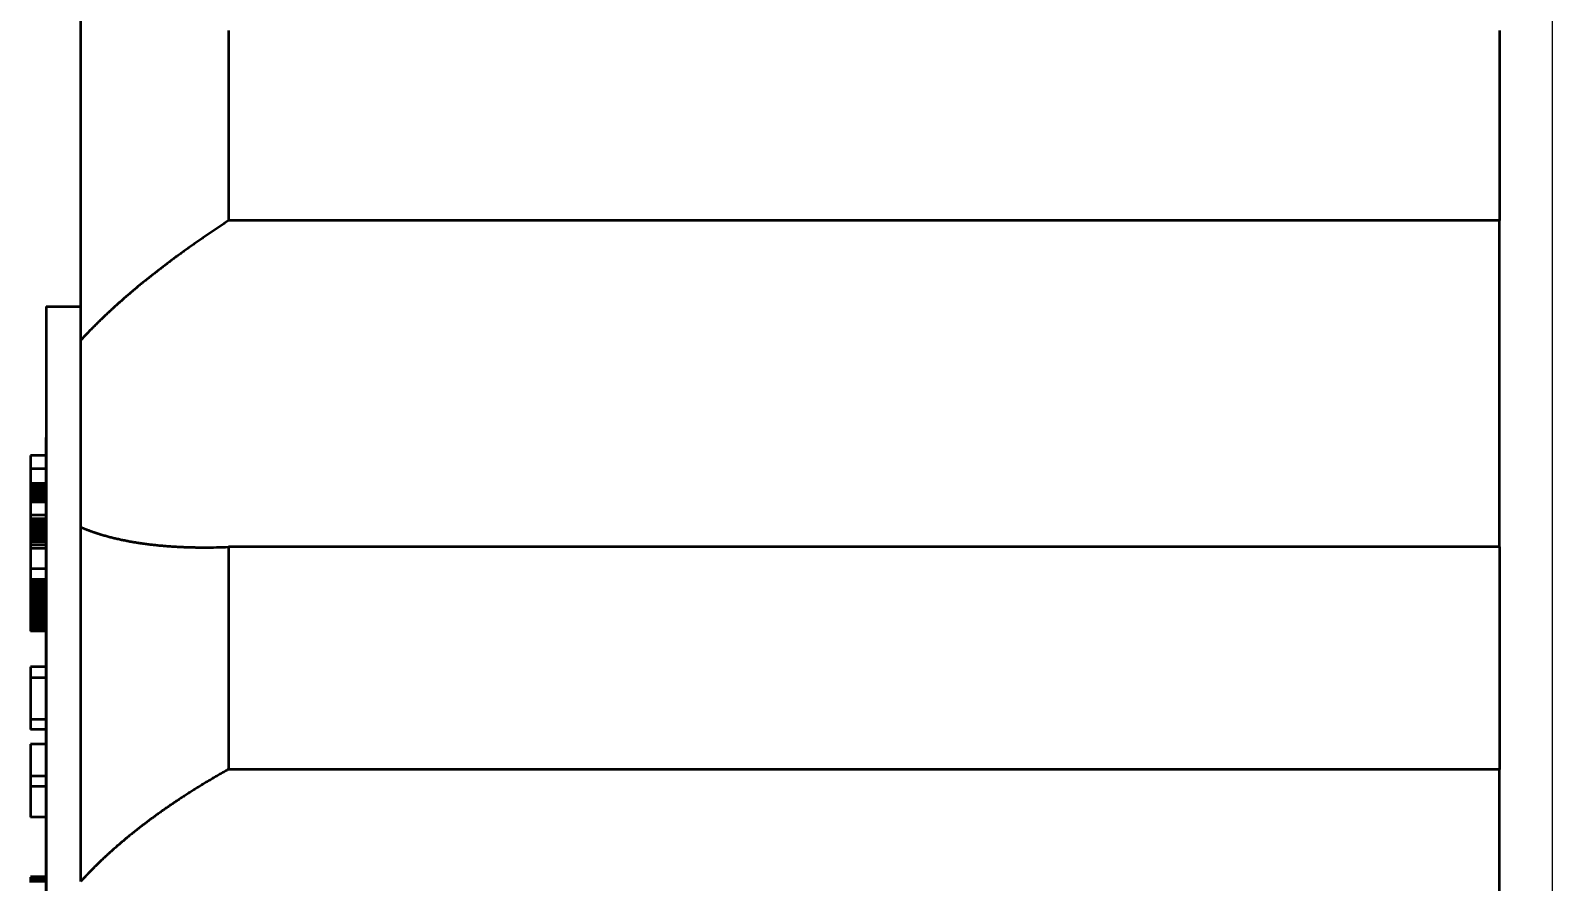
# Model space of a CAD drawing. Extents: x 23 to 472, y 3 to 294.
# Drawn here: x 45.24 to 59.62, y 219.38 to 227.42 of the extents above; entities that cross this region are included whole.
import ezdxf
from ezdxf.enums import TextEntityAlignment as Align

# ---------------------------------------------------------------- set-up
doc = ezdxf.new("R2010")
doc.units = 0
doc.layers.get('0').update_dxf_attribs({"lineweight": 13})
doc.styles.get("Standard").update_dxf_attribs({"font": 'isocp.shx'})
doc.dimstyles.get("Standard").update_dxf_attribs({"dimtxt": 2.5, "dimasz": 2.5, "dimexe": 1.25, "dimexo": 0.625, "dimtad": 1, "dimcen": 2.5, "dimadec": 0, "dimazin": 0, "dimtfac": 1, "dimtmove": 0, "dimatfit": 0, "dimfxl": 0, "dimarcsym": 0})

# ---------------------------------------------------------------- blocks, each defined once
blk = doc.blocks.new('*D')
at = {"color": 7, "lineweight": 13}
for p, q in [((369.263, 239.553), (395.349, 194.212)), ((363.234, 234.837), (397.923, 198.622))]:
    blk.add_line(p, q, dxfattribs=at)
at = {"color": 34, "lineweight": 13, "ltscale": 0.415699}
blk.add_line((121.028, 197.011), (121.028, 180.383), dxfattribs=at)
at = {"color": 34, "lineweight": 13, "ltscale": 0.421525}
blk.add_line((278.401, 197.011), (278.401, 180.15), dxfattribs=at)
at = {"color": 34, "lineweight": 13}
for p, q in [((45.716, 194.074), (45.716, 169.46)), ((353.941, 194.074), (353.941, 169.46)), ((45.716, 182.383), (121.028, 182.383)), ((278.401, 182.15), (353.941, 182.15)), ((45.716, 171.46), (353.941, 171.46))]:
    blk.add_line(p, q, dxfattribs=at)
at = {"color": 34, "lineweight": 13, "ltscale": 0.342256}
blk.add_line((45.716, 194.074), (45.716, 180.383), dxfattribs=at)
at = {"color": 34, "lineweight": 13, "ltscale": 0.348082}
blk.add_line((353.941, 194.074), (353.941, 180.15), dxfattribs=at)
at = {"color": 7, "lineweight": 13}
for points in [[(376.315, 228.334), (374.903, 229.751), (375.418, 227.818)], [(374.039, 224.304), (372.329, 225.341), (373.292, 223.588)], [(396.213, 199.659), (397.923, 198.622), (396.96, 200.375)], [(393.937, 195.629), (395.349, 194.212), (394.834, 196.145)]]:
    blk.add_lwpolyline(points, dxfattribs=at)
at = {"color": 34, "lineweight": 13}
for points in [[(47.647, 182.901), (45.716, 182.383), (47.647, 181.866)], [(119.096, 181.866), (121.028, 182.383), (119.096, 182.901)], [(280.332, 182.668), (278.401, 182.15), (280.332, 181.633)], [(352.01, 181.633), (353.941, 182.15), (352.01, 182.668)], [(47.647, 171.978), (45.716, 171.46), (47.647, 170.943)], [(352.01, 170.943), (353.941, 171.46), (352.01, 171.978)]]:
    blk.add_lwpolyline(points, dxfattribs=at)
at = {"color": 7, "lineweight": 13}
for s, rotation, p, p2 in [('%%c', 299.913, (370.13, 240.052), (371.377, 237.885)), ('82', 299.913, (371.875, 237.018), (374.062, 233.217)), ('%%c', 313.7669, (363.956, 235.528), (365.685, 233.723)), ('74', 313.7669, (366.377, 233.001), (369.41, 229.834))]:
    blk.add_text(s, height=2.5, rotation=rotation, dxfattribs=at).set_placement(p, p2, align=Align.FIT)
at = {"color": 34, "lineweight": 13}
for s, height, p, p2 in [('/[6.3]', 3.5, (93.533, 183.383), (107.906, 183.383)), ('155', 3.5, (74.21, 183.383), (83.768, 183.383)), ('/[6.3]', 3.5, (326.333, 183.15), (340.705, 183.15)), ('155', 3.5, (307.009, 183.15), (316.567, 183.15)), ('%%p50', 2.45, (85.868, 183.908), (92.533, 183.908)), ('%%p50', 2.45, (318.667, 183.675), (325.333, 183.675)), ('"L"', 3.5, (194.441, 172.46), (202.031, 172.46)), ('%%p50', 2.45, (204.131, 172.985), (210.797, 172.985))]:
    blk.add_text(s, height=height, dxfattribs=at).set_placement(p, p2, align=Align.FIT)
blk = doc.blocks.new('BLOCK4531')
at = {"color": 1, "lineweight": 35, "ltscale": 0.24784}
blk.add_line((-598.852, 24.462), (-598.852, 34.375), dxfattribs=at)
at = {"color": 1, "lineweight": 13}
blk.add_line((-571.052, -31.5), (-571.052, 31.5), dxfattribs=at)
at = {"color": 1, "lineweight": 35, "ltscale": 0.089739}
for p, q in [((-596.058, 30.313), (-596.058, 26.724)), ((-572.052, 30.313), (-572.052, 26.724))]:
    blk.add_line(p, q, dxfattribs=at)
at = {"color": 1, "lineweight": 35}
for p, q in [((-572.052, 26.724), (-596.058, 26.724)), ((-599.502, 25.1), (-599.502, 0)), ((-599.502, 0), (-599.502, 22.625)), ((-572.052, 20.56), (-596.058, 20.56)), ((-572.052, 16.36), (-596.058, 16.36))]:
    blk.add_line(p, q, dxfattribs=at)
at = {"color": 1, "lineweight": 35, "ltscale": 0.154078}
blk.add_line((-572.052, 20.561), (-572.052, 26.724), dxfattribs=at)
at = {"color": 1, "lineweight": 35, "ltscale": 0.01625}
blk.add_line((-599.502, 25.1), (-598.852, 25.1), dxfattribs=at)
at = {"color": 1, "lineweight": 35, "ltscale": 0.088194}
blk.add_line((-598.852, 20.934), (-598.852, 24.462), dxfattribs=at)
at = {"color": 1, "lineweight": 35, "ltscale": 0.0075}
for p, q in [((-599.502, 22.286), (-599.802, 22.286)), ((-599.502, 22.036), (-599.802, 22.036)), ((-599.502, 21.758), (-599.802, 21.758)), ((-599.502, 21.744), (-599.802, 21.744)), ((-599.502, 21.731), (-599.802, 21.731)), ((-599.502, 21.718), (-599.802, 21.718)), ((-599.502, 21.706), (-599.802, 21.706)), ((-599.502, 21.694), (-599.802, 21.694)), ((-599.502, 21.683), (-599.802, 21.683)), ((-599.502, 21.672), (-599.802, 21.672)), ((-599.502, 21.662), (-599.802, 21.662)), ((-599.502, 21.651), (-599.802, 21.651)), ((-599.502, 21.641), (-599.802, 21.641)), ((-599.502, 21.631), (-599.802, 21.631)), ((-599.502, 21.621), (-599.802, 21.621)), ((-599.502, 21.612), (-599.802, 21.612)), ((-599.502, 21.603), (-599.802, 21.603)), ((-599.502, 21.594), (-599.802, 21.594)), ((-599.502, 21.585), (-599.802, 21.585)), ((-599.502, 21.576), (-599.802, 21.576)), ((-599.502, 21.567), (-599.802, 21.567)), ((-599.502, 21.558), (-599.802, 21.558)), ((-599.502, 21.549), (-599.802, 21.549)), ((-599.502, 21.54), (-599.802, 21.54)), ((-599.502, 21.531), (-599.802, 21.531)), ((-599.502, 21.521), (-599.802, 21.521)), ((-599.502, 21.512), (-599.802, 21.512)), ((-599.502, 21.503), (-599.802, 21.503)), ((-599.502, 21.496), (-599.802, 21.496)), ((-599.502, 21.488), (-599.802, 21.488)), ((-599.502, 21.479), (-599.802, 21.479)), ((-599.502, 21.469), (-599.802, 21.469)), ((-599.502, 21.459), (-599.802, 21.459)), ((-599.502, 21.447), (-599.802, 21.447)), ((-599.502, 21.435), (-599.802, 21.435)), ((-599.502, 21.421), (-599.802, 21.421)), ((-599.502, 21.407), (-599.802, 21.407)), ((-599.502, 21.162), (-599.802, 21.162)), ((-599.502, 21.091), (-599.802, 21.091)), ((-599.502, 21.09), (-599.802, 21.09)), ((-599.502, 21.086), (-599.802, 21.086)), ((-599.502, 21.08), (-599.802, 21.08)), ((-599.502, 21.072), (-599.802, 21.072)), ((-599.502, 21.061), (-599.802, 21.061)), ((-599.502, 21.048), (-599.802, 21.048)), ((-599.502, 21.032), (-599.802, 21.032)), ((-599.502, 21.013), (-599.802, 21.013)), ((-599.502, 20.993), (-599.802, 20.993)), ((-599.502, 20.97), (-599.802, 20.97)), ((-599.502, 20.943), (-599.802, 20.943)), ((-599.502, 20.913), (-599.802, 20.913)), ((-599.502, 20.879), (-599.802, 20.879)), ((-599.502, 20.841), (-599.802, 20.841)), ((-599.502, 20.799), (-599.802, 20.799)), ((-599.502, 20.753), (-599.802, 20.753)), ((-599.502, 20.703), (-599.802, 20.703)), ((-599.502, 20.649), (-599.802, 20.649)), ((-599.502, 20.591), (-599.802, 20.591)), ((-599.502, 20.53), (-599.802, 20.53)), ((-599.502, 20.145), (-599.802, 20.145)), ((-599.502, 19.946), (-599.802, 19.946)), ((-599.502, 19.923), (-599.802, 19.923)), ((-599.502, 19.898), (-599.802, 19.898)), ((-599.502, 19.872), (-599.802, 19.872)), ((-599.502, 19.845), (-599.802, 19.845)), ((-599.502, 19.818), (-599.802, 19.818)), ((-599.502, 19.79), (-599.802, 19.79)), ((-599.502, 19.762), (-599.802, 19.762)), ((-599.502, 19.732), (-599.802, 19.732)), ((-599.502, 19.702), (-599.802, 19.702)), ((-599.502, 19.672), (-599.802, 19.672)), ((-599.502, 19.641), (-599.802, 19.641)), ((-599.502, 19.609), (-599.802, 19.609)), ((-599.502, 19.569), (-599.802, 19.569)), ((-599.502, 19.53), (-599.802, 19.53)), ((-599.502, 19.493), (-599.802, 19.493)), ((-599.502, 19.457), (-599.802, 19.457)), ((-599.502, 19.422), (-599.802, 19.422)), ((-599.502, 19.388), (-599.802, 19.388)), ((-599.502, 19.356), (-599.802, 19.356)), ((-599.502, 19.325), (-599.802, 19.325)), ((-599.502, 19.296), (-599.802, 19.296)), ((-599.502, 19.268), (-599.802, 19.268)), ((-599.502, 19.241), (-599.802, 19.241)), ((-599.502, 19.215), (-599.802, 19.215)), ((-599.502, 19.191), (-599.802, 19.191)), ((-599.502, 19.167), (-599.802, 19.167)), ((-599.502, 19.145), (-599.802, 19.145)), ((-599.502, 19.124), (-599.802, 19.124)), ((-599.502, 19.104), (-599.802, 19.104)), ((-599.502, 19.086), (-599.802, 19.086)), ((-599.502, 19.068), (-599.802, 19.068)), ((-599.502, 19.052), (-599.802, 19.052)), ((-599.502, 19.037), (-599.802, 19.037)), ((-599.502, 19.023), (-599.802, 19.023)), ((-599.502, 19.012), (-599.802, 19.012)), ((-599.502, 19.001), (-599.802, 19.001)), ((-599.502, 18.992), (-599.802, 18.992)), ((-599.502, 18.985), (-599.802, 18.985)), ((-599.502, 18.979), (-599.802, 18.979)), ((-599.502, 18.974), (-599.802, 18.974)), ((-599.502, 18.971), (-599.802, 18.971)), ((-599.502, 18.969), (-599.802, 18.969)), ((-599.502, 18.293), (-599.802, 18.293)), ((-599.502, 18.089), (-599.802, 18.089)), ((-599.502, 17.302), (-599.802, 17.302)), ((-599.502, 17.111), (-599.802, 17.111)), ((-599.502, 16.833), (-599.802, 16.833)), ((-599.502, 16.234), (-599.802, 16.234)), ((-599.502, 16.036), (-599.802, 16.036)), ((-599.502, 15.458), (-599.802, 15.458)), ((-599.502, 14.33), (-599.802, 14.33)), ((-599.502, 14.329), (-599.802, 14.329)), ((-599.502, 14.324), (-599.802, 14.324)), ((-599.502, 14.314), (-599.802, 14.314)), ((-599.502, 14.303), (-599.802, 14.303)), ((-599.502, 14.29), (-599.802, 14.29)), ((-599.502, 14.276), (-599.802, 14.276)), ((-599.502, 14.26), (-599.802, 14.26)), ((-599.502, 14.243), (-599.802, 14.243))]:
    blk.add_line(p, q, dxfattribs=at)
at = {"color": 1, "lineweight": 35, "ltscale": 0.006241}
blk.add_line((-599.802, 22.286), (-599.802, 22.036), dxfattribs=at)
at = {"color": 1, "lineweight": 35, "ltscale": 0.004963}
for p, q in [((-599.802, 22.036), (-599.802, 21.838)), ((-599.802, 20.145), (-599.802, 19.946)), ((-599.802, 16.234), (-599.802, 16.036))]:
    blk.add_line(p, q, dxfattribs=at)
at = {"color": 1, "lineweight": 35, "ltscale": 0.00042725}
blk.add_line((-599.802, 21.838), (-599.802, 21.821), dxfattribs=at)
at = {"color": 1, "lineweight": 35, "ltscale": 0.000412}
blk.add_line((-599.802, 21.821), (-599.802, 21.804), dxfattribs=at)
at = {"color": 1, "lineweight": 35, "ltscale": 0.000396325}
blk.add_line((-599.802, 21.804), (-599.802, 21.788), dxfattribs=at)
at = {"color": 1, "lineweight": 35, "ltscale": 0.0003811}
blk.add_line((-599.802, 21.788), (-599.802, 21.773), dxfattribs=at)
at = {"color": 1, "lineweight": 35, "ltscale": 0.000365825}
blk.add_line((-599.802, 21.773), (-599.802, 21.758), dxfattribs=at)
at = {"color": 1, "lineweight": 35, "ltscale": 0.000350575}
blk.add_line((-599.802, 21.758), (-599.802, 21.744), dxfattribs=at)
at = {"color": 1, "lineweight": 35, "ltscale": 0.000334925}
for p, q in [((-599.802, 21.744), (-599.802, 21.731)), ((-599.802, 21.061), (-599.802, 21.048))]:
    blk.add_line(p, q, dxfattribs=at)
at = {"color": 1, "lineweight": 35, "ltscale": 0.000319675}
blk.add_line((-599.802, 21.731), (-599.802, 21.718), dxfattribs=at)
at = {"color": 1, "lineweight": 35, "ltscale": 0.000304425}
blk.add_line((-599.802, 21.718), (-599.802, 21.706), dxfattribs=at)
at = {"color": 1, "lineweight": 35, "ltscale": 0.00028915}
blk.add_line((-599.802, 21.706), (-599.802, 21.694), dxfattribs=at)
at = {"color": 1, "lineweight": 35, "ltscale": 0.000278475}
blk.add_line((-599.802, 21.694), (-599.802, 21.683), dxfattribs=at)
at = {"color": 1, "lineweight": 35, "ltscale": 0.00027235}
blk.add_line((-599.802, 21.683), (-599.802, 21.672), dxfattribs=at)
at = {"color": 1, "lineweight": 35, "ltscale": 0.00026665}
blk.add_line((-599.802, 21.672), (-599.802, 21.662), dxfattribs=at)
at = {"color": 1, "lineweight": 35, "ltscale": 0.000260925}
blk.add_line((-599.802, 21.662), (-599.802, 21.651), dxfattribs=at)
at = {"color": 1, "lineweight": 35, "ltscale": 0.000254825}
blk.add_line((-599.802, 21.651), (-599.802, 21.641), dxfattribs=at)
at = {"color": 1, "lineweight": 35, "ltscale": 0.0002491}
blk.add_line((-599.802, 21.641), (-599.802, 21.631), dxfattribs=at)
at = {"color": 1, "lineweight": 35, "ltscale": 0.000243375}
blk.add_line((-599.802, 21.631), (-599.802, 21.621), dxfattribs=at)
at = {"color": 1, "lineweight": 35, "ltscale": 0.0002369}
blk.add_line((-599.802, 21.621), (-599.802, 21.612), dxfattribs=at)
at = {"color": 1, "lineweight": 35, "ltscale": 0.00023155}
blk.add_line((-599.802, 21.612), (-599.802, 21.603), dxfattribs=at)
at = {"color": 1, "lineweight": 35, "ltscale": 0.00022545}
for p, q in [((-599.802, 21.603), (-599.802, 21.594)), ((-599.802, 21.567), (-599.802, 21.558))]:
    blk.add_line(p, q, dxfattribs=at)
at = {"color": 1, "lineweight": 35, "ltscale": 0.000222775}
for p, q in [((-599.802, 21.594), (-599.802, 21.585)), ((-599.802, 21.488), (-599.802, 21.479))]:
    blk.add_line(p, q, dxfattribs=at)
at = {"color": 1, "lineweight": 35, "ltscale": 0.000223925}
blk.add_line((-599.802, 21.585), (-599.802, 21.576), dxfattribs=at)
at = {"color": 1, "lineweight": 35, "ltscale": 0.0002243}
for p, q in [((-599.802, 21.576), (-599.802, 21.567)), ((-599.802, 19.001), (-599.802, 18.992))]:
    blk.add_line(p, q, dxfattribs=at)
at = {"color": 1, "lineweight": 35, "ltscale": 0.000225825}
blk.add_line((-599.802, 21.558), (-599.802, 21.549), dxfattribs=at)
at = {"color": 1, "lineweight": 35, "ltscale": 0.000226975}
blk.add_line((-599.802, 21.549), (-599.802, 21.54), dxfattribs=at)
at = {"color": 1, "lineweight": 35, "ltscale": 0.000227375}
blk.add_line((-599.802, 21.54), (-599.802, 21.531), dxfattribs=at)
at = {"color": 1, "lineweight": 35, "ltscale": 0.0002285}
blk.add_line((-599.802, 21.531), (-599.802, 21.521), dxfattribs=at)
at = {"color": 1, "lineweight": 35, "ltscale": 0.000228875}
blk.add_line((-599.802, 21.521), (-599.802, 21.512), dxfattribs=at)
at = {"color": 1, "lineweight": 35, "ltscale": 0.000230025}
blk.add_line((-599.802, 21.512), (-599.802, 21.503), dxfattribs=at)
at = {"color": 1, "lineweight": 35, "ltscale": 0.0001793}
blk.add_line((-599.802, 21.503), (-599.802, 21.496), dxfattribs=at)
at = {"color": 1, "lineweight": 35, "ltscale": 0.000201025}
blk.add_line((-599.802, 21.496), (-599.802, 21.488), dxfattribs=at)
at = {"color": 1, "lineweight": 35, "ltscale": 0.00024375}
blk.add_line((-599.802, 21.479), (-599.802, 21.469), dxfattribs=at)
at = {"color": 1, "lineweight": 35, "ltscale": 0.000265525}
blk.add_line((-599.802, 21.469), (-599.802, 21.459), dxfattribs=at)
at = {"color": 1, "lineweight": 35, "ltscale": 0.000287225}
blk.add_line((-599.802, 21.459), (-599.802, 21.447), dxfattribs=at)
at = {"color": 1, "lineweight": 35, "ltscale": 0.000308625}
blk.add_line((-599.802, 21.447), (-599.802, 21.435), dxfattribs=at)
at = {"color": 1, "lineweight": 35, "ltscale": 0.000329975}
blk.add_line((-599.802, 21.435), (-599.802, 21.421), dxfattribs=at)
at = {"color": 1, "lineweight": 35, "ltscale": 0.000351325}
blk.add_line((-599.802, 21.421), (-599.802, 21.407), dxfattribs=at)
at = {"color": 1, "lineweight": 35, "ltscale": 0.000373075}
blk.add_line((-599.802, 21.407), (-599.802, 21.393), dxfattribs=at)
at = {"color": 1, "lineweight": 35, "ltscale": 0.005755}
blk.add_line((-599.802, 21.393), (-599.802, 21.162), dxfattribs=at)
at = {"color": 1, "lineweight": 35, "ltscale": 0.001774}
blk.add_line((-599.802, 21.162), (-599.802, 21.091), dxfattribs=at)
at = {"color": 1, "lineweight": 35, "ltscale": 3.0125e-05}
blk.add_line((-599.802, 21.091), (-599.802, 21.09), dxfattribs=at)
at = {"color": 1, "lineweight": 35, "ltscale": 9.155e-05}
blk.add_line((-599.802, 21.09), (-599.802, 21.086), dxfattribs=at)
at = {"color": 1, "lineweight": 35, "ltscale": 0.000152225}
blk.add_line((-599.802, 21.086), (-599.802, 21.08), dxfattribs=at)
at = {"color": 1, "lineweight": 35, "ltscale": 0.00021285}
blk.add_line((-599.802, 21.08), (-599.802, 21.072), dxfattribs=at)
at = {"color": 1, "lineweight": 35, "ltscale": 0.0002739}
blk.add_line((-599.802, 21.072), (-599.802, 21.061), dxfattribs=at)
at = {"color": 1, "lineweight": 35, "ltscale": 0.000395975}
blk.add_line((-599.802, 21.048), (-599.802, 21.032), dxfattribs=at)
at = {"color": 1, "lineweight": 35, "ltscale": 0.0004566}
blk.add_line((-599.802, 21.032), (-599.802, 21.013), dxfattribs=at)
at = {"color": 1, "lineweight": 35, "ltscale": 0.000517275}
blk.add_line((-599.802, 21.013), (-599.802, 20.993), dxfattribs=at)
at = {"color": 1, "lineweight": 35, "ltscale": 0.000578325}
blk.add_line((-599.802, 20.993), (-599.802, 20.97), dxfattribs=at)
at = {"color": 1, "lineweight": 35, "ltscale": 0.000658025}
blk.add_line((-599.802, 20.97), (-599.802, 20.943), dxfattribs=at)
at = {"color": 1, "lineweight": 35, "ltscale": 0.000756075}
blk.add_line((-599.802, 20.943), (-599.802, 20.913), dxfattribs=at)
at = {"color": 1, "lineweight": 35, "ltscale": 0.0008545}
blk.add_line((-599.802, 20.913), (-599.802, 20.879), dxfattribs=at)
at = {"color": 1, "lineweight": 35, "ltscale": 0.000952525}
blk.add_line((-599.802, 20.879), (-599.802, 20.841), dxfattribs=at)
at = {"color": 1, "lineweight": 35, "ltscale": 0.001051}
blk.add_line((-599.802, 20.841), (-599.802, 20.799), dxfattribs=at)
at = {"color": 1, "lineweight": 35, "ltscale": 0.001149}
blk.add_line((-599.802, 20.799), (-599.802, 20.753), dxfattribs=at)
at = {"color": 1, "lineweight": 35, "ltscale": 0.001247}
blk.add_line((-599.802, 20.753), (-599.802, 20.703), dxfattribs=at)
at = {"color": 1, "lineweight": 35, "ltscale": 0.001346}
blk.add_line((-599.802, 20.703), (-599.802, 20.649), dxfattribs=at)
at = {"color": 1, "lineweight": 35, "ltscale": 0.167327}
blk.add_line((-598.852, 14.241), (-598.852, 20.934), dxfattribs=at)
at = {"color": 1, "lineweight": 35, "ltscale": 0.001443}
blk.add_line((-599.802, 20.649), (-599.802, 20.591), dxfattribs=at)
at = {"color": 1, "lineweight": 35, "ltscale": 0.001542}
blk.add_line((-599.802, 20.591), (-599.802, 20.53), dxfattribs=at)
at = {"color": 1, "lineweight": 35, "ltscale": 0.009618}
blk.add_line((-599.802, 20.53), (-599.802, 20.145), dxfattribs=at)
at = {"color": 1, "lineweight": 35, "ltscale": 0.105014}
for p, q in [((-596.058, 20.56), (-596.058, 16.36)), ((-572.052, 20.56), (-572.052, 16.36))]:
    blk.add_line(p, q, dxfattribs=at)
at = {"color": 1, "lineweight": 35, "ltscale": 0.000597375}
blk.add_line((-599.802, 19.947), (-599.802, 19.923), dxfattribs=at)
at = {"color": 1, "lineweight": 35, "ltscale": 0.0002182}
blk.add_line((-599.802, 19.931), (-599.802, 19.923), dxfattribs=at)
at = {"color": 1, "lineweight": 35, "ltscale": 0.00062715}
blk.add_line((-599.802, 19.923), (-599.802, 19.898), dxfattribs=at)
at = {"color": 1, "lineweight": 35, "ltscale": 0.000650025}
blk.add_line((-599.802, 19.898), (-599.802, 19.872), dxfattribs=at)
at = {"color": 1, "lineweight": 35, "ltscale": 0.00066605}
blk.add_line((-599.802, 19.872), (-599.802, 19.845), dxfattribs=at)
at = {"color": 1, "lineweight": 35, "ltscale": 0.000682425}
blk.add_line((-599.802, 19.845), (-599.802, 19.818), dxfattribs=at)
at = {"color": 1, "lineweight": 35, "ltscale": 0.000698475}
blk.add_line((-599.802, 19.818), (-599.802, 19.79), dxfattribs=at)
at = {"color": 1, "lineweight": 35, "ltscale": 0.0007145}
blk.add_line((-599.802, 19.79), (-599.802, 19.762), dxfattribs=at)
at = {"color": 1, "lineweight": 35, "ltscale": 0.0007309}
blk.add_line((-599.802, 19.762), (-599.802, 19.732), dxfattribs=at)
at = {"color": 1, "lineweight": 35, "ltscale": 0.000746525}
blk.add_line((-599.802, 19.732), (-599.802, 19.702), dxfattribs=at)
at = {"color": 1, "lineweight": 35, "ltscale": 0.00076295}
blk.add_line((-599.802, 19.702), (-599.802, 19.672), dxfattribs=at)
at = {"color": 1, "lineweight": 35, "ltscale": 0.0007042}
blk.add_line((-599.802, 19.699), (-599.802, 19.671), dxfattribs=at)
at = {"color": 1, "lineweight": 35, "ltscale": 0.00077895}
blk.add_line((-599.802, 19.672), (-599.802, 19.641), dxfattribs=at)
at = {"color": 1, "lineweight": 35, "ltscale": 0.00077745}
blk.add_line((-599.802, 19.671), (-599.802, 19.64), dxfattribs=at)
at = {"color": 1, "lineweight": 35, "ltscale": 0.000795375}
blk.add_line((-599.802, 19.641), (-599.802, 19.609), dxfattribs=at)
at = {"color": 1, "lineweight": 35, "ltscale": 0.001001}
blk.add_line((-599.802, 19.609), (-599.802, 19.569), dxfattribs=at)
at = {"color": 1, "lineweight": 35, "ltscale": 0.00096895}
blk.add_line((-599.802, 19.569), (-599.802, 19.53), dxfattribs=at)
at = {"color": 1, "lineweight": 35, "ltscale": 0.00093535}
blk.add_line((-599.802, 19.53), (-599.802, 19.493), dxfattribs=at)
at = {"color": 1, "lineweight": 35, "ltscale": 0.00090255}
blk.add_line((-599.802, 19.493), (-599.802, 19.457), dxfattribs=at)
at = {"color": 1, "lineweight": 35, "ltscale": 0.00086975}
blk.add_line((-599.802, 19.457), (-599.802, 19.422), dxfattribs=at)
at = {"color": 1, "lineweight": 35, "ltscale": 0.000836575}
blk.add_line((-599.802, 19.422), (-599.802, 19.388), dxfattribs=at)
at = {"color": 1, "lineweight": 35, "ltscale": 0.000803375}
blk.add_line((-599.802, 19.388), (-599.802, 19.356), dxfattribs=at)
at = {"color": 1, "lineweight": 35, "ltscale": 0.000770575}
blk.add_line((-599.802, 19.356), (-599.802, 19.325), dxfattribs=at)
at = {"color": 1, "lineweight": 35, "ltscale": 0.00063095}
blk.add_line((-599.802, 19.326), (-599.802, 19.3), dxfattribs=at)
at = {"color": 1, "lineweight": 35, "ltscale": 0.00073775}
blk.add_line((-599.802, 19.325), (-599.802, 19.296), dxfattribs=at)
at = {"color": 1, "lineweight": 35, "ltscale": 0.000704575}
blk.add_line((-599.802, 19.296), (-599.802, 19.268), dxfattribs=at)
at = {"color": 1, "lineweight": 35, "ltscale": 0.0006733}
blk.add_line((-599.802, 19.268), (-599.802, 19.241), dxfattribs=at)
at = {"color": 1, "lineweight": 35, "ltscale": 0.00064355}
blk.add_line((-599.802, 19.241), (-599.802, 19.215), dxfattribs=at)
at = {"color": 1, "lineweight": 35, "ltscale": 0.000613775}
blk.add_line((-599.802, 19.215), (-599.802, 19.191), dxfattribs=at)
at = {"color": 1, "lineweight": 35, "ltscale": 0.0005844}
blk.add_line((-599.802, 19.191), (-599.802, 19.167), dxfattribs=at)
at = {"color": 1, "lineweight": 35, "ltscale": 0.000554675}
blk.add_line((-599.802, 19.167), (-599.802, 19.145), dxfattribs=at)
at = {"color": 1, "lineweight": 35, "ltscale": 0.0005249}
blk.add_line((-599.802, 19.145), (-599.802, 19.124), dxfattribs=at)
at = {"color": 1, "lineweight": 35, "ltscale": 0.00049515}
blk.add_line((-599.802, 19.124), (-599.802, 19.104), dxfattribs=at)
at = {"color": 1, "lineweight": 35, "ltscale": 0.000465375}
blk.add_line((-599.802, 19.104), (-599.802, 19.086), dxfattribs=at)
at = {"color": 1, "lineweight": 35, "ltscale": 0.000436025}
for p, q in [((-599.802, 19.086), (-599.802, 19.068)), ((-599.802, 14.26), (-599.802, 14.243))]:
    blk.add_line(p, q, dxfattribs=at)
at = {"color": 1, "lineweight": 35, "ltscale": 0.000406275}
blk.add_line((-599.802, 19.068), (-599.802, 19.052), dxfattribs=at)
at = {"color": 1, "lineweight": 35, "ltscale": 0.0003727}
blk.add_line((-599.802, 19.052), (-599.802, 19.037), dxfattribs=at)
at = {"color": 1, "lineweight": 35, "ltscale": 0.000335675}
blk.add_line((-599.802, 19.037), (-599.802, 19.023), dxfattribs=at)
at = {"color": 1, "lineweight": 35, "ltscale": 0.0002987}
blk.add_line((-599.802, 19.023), (-599.802, 19.012), dxfattribs=at)
at = {"color": 1, "lineweight": 35, "ltscale": 0.0002617}
blk.add_line((-599.802, 19.012), (-599.802, 19.001), dxfattribs=at)
at = {"color": 1, "lineweight": 35, "ltscale": 0.0001873}
blk.add_line((-599.802, 18.992), (-599.802, 18.985), dxfattribs=at)
at = {"color": 1, "lineweight": 35, "ltscale": 0.0001503}
blk.add_line((-599.802, 18.985), (-599.802, 18.979), dxfattribs=at)
at = {"color": 1, "lineweight": 35, "ltscale": 0.0001133}
blk.add_line((-599.802, 18.979), (-599.802, 18.974), dxfattribs=at)
at = {"color": 1, "lineweight": 35, "ltscale": 7.6275e-05}
blk.add_line((-599.802, 18.974), (-599.802, 18.971), dxfattribs=at)
at = {"color": 1, "lineweight": 35, "ltscale": 3.8925e-05}
blk.add_line((-599.802, 18.971), (-599.802, 18.969), dxfattribs=at)
at = {"color": 1, "lineweight": 35, "ltscale": 0.00509}
blk.add_line((-599.802, 18.293), (-599.802, 18.089), dxfattribs=at)
at = {"color": 1, "lineweight": 35, "ltscale": 0.019696}
blk.add_line((-599.802, 18.089), (-599.802, 17.302), dxfattribs=at)
at = {"color": 1, "lineweight": 35, "ltscale": 0.004758}
blk.add_line((-599.802, 17.302), (-599.802, 17.111), dxfattribs=at)
at = {"color": 1, "lineweight": 35, "ltscale": 0.014964}
blk.add_line((-599.802, 16.833), (-599.802, 16.234), dxfattribs=at)
at = {"color": 1, "lineweight": 35, "ltscale": 0.18901}
blk.add_line((-572.052, 8.8), (-572.052, 16.36), dxfattribs=at)
at = {"color": 1, "lineweight": 35, "ltscale": 0.014453}
blk.add_line((-599.802, 16.036), (-599.802, 15.458), dxfattribs=at)
at = {"color": 1, "lineweight": 35, "ltscale": 0.000244525}
blk.add_line((-599.802, 14.324), (-599.802, 14.314), dxfattribs=at)
at = {"color": 1, "lineweight": 35, "ltscale": 0.00028265}
blk.add_line((-599.802, 14.314), (-599.802, 14.303), dxfattribs=at)
at = {"color": 1, "lineweight": 35, "ltscale": 0.000320825}
blk.add_line((-599.802, 14.303), (-599.802, 14.29), dxfattribs=at)
at = {"color": 1, "lineweight": 35, "ltscale": 0.00035935}
blk.add_line((-599.802, 14.29), (-599.802, 14.276), dxfattribs=at)
at = {"color": 1, "lineweight": 35, "ltscale": 0.000397875}
blk.add_line((-599.802, 14.276), (-599.802, 14.26), dxfattribs=at)
at = {"color": 1, "lineweight": 35, "ltscale": 0.000474525}
blk.add_line((-599.802, 14.243), (-599.802, 14.224), dxfattribs=at)
at = {"color": 1, "lineweight": 35}
blk.add_arc((-596.52, 31.563), 11.012, 270.0293, 272.4073, dxfattribs=at)
for points, knots in [([(-596.058, 26.724), (-596.36, 26.528), (-596.658, 26.325), (-596.946, 26.121), (-597.47, 25.73), (-597.972, 25.313), (-598.189, 25.122), (-598.453, 24.876), (-598.704, 24.619), (-598.754, 24.567), (-598.803, 24.515), (-598.852, 24.462)], [0, 0, 0, 0, 0, 0, 3.146571, 3.146571, 3.146571, 5.6598, 5.6598, 5.6598, 6.286601, 6.286601, 6.286601, 6.286601, 6.286601, 6.286601]), ([(-598.852, 20.934), (-598.728, 20.881), (-598.601, 20.834), (-598.472, 20.793), (-598.158, 20.707), (-597.834, 20.646), (-597.644, 20.618), (-597.307, 20.579), (-596.964, 20.559), (-596.815, 20.554), (-596.665, 20.551), (-596.514, 20.551)], [0, 0, 0, 0, 0, 0, 1.472154, 1.472154, 1.472154, 3.452484, 3.452484, 3.452484, 4.956669, 4.956669, 4.956669, 4.956669, 4.956669, 4.956669]), ([(-596.058, 16.36), (-596.36, 16.192), (-596.658, 16.015), (-596.948, 15.831), (-597.471, 15.475), (-597.972, 15.081), (-598.189, 14.898), (-598.453, 14.657), (-598.704, 14.401), (-598.754, 14.348), (-598.803, 14.295), (-598.852, 14.241)], [0, 0, 0, 0, 0, 0, 3.106528, 3.106528, 3.106528, 5.604352, 5.604352, 5.604352, 6.235379, 6.235379, 6.235379, 6.235379, 6.235379, 6.235379])]:
    blk.add_open_spline(points, degree=5, knots=knots, dxfattribs=at)

msp = doc.modelspace()

# ---------------------------------------------------------------- block references
at = {"lineweight": 0, "xscale": 0.5, "yscale": 0.5, "zscale": 0.5}
msp.add_blockref('BLOCK4531', (345.1414, 212.2613), dxfattribs=at)

# ---------------------------------------------------------------- dimensions: what is measured, and where the dimension line sits
at = {"color": 0, "lineweight": 0}
for base, p1, p2, middle in [((353.9414, 182.1503), (278.4006, 198.0113), (353.9414, 195.0736), (323.8572, 182.1503)), ((121.0279, 182.3834), (45.7156, 195.0736), (121.0279, 198.0113), (91.058, 182.3834))]:
    dim = msp.add_linear_dim(base=base, p1=p1, p2=p2, angle=359.99809, text='155{}{%%p50}/[6.3]', dimstyle='Standard', override={"dimlfac": 2, "dimtol": 0, "dimlim": 0, "dimtp": 50, "dimtm": 50}, dxfattribs=at)
    dim.commit()
    dim.dimension.update_dxf_attribs({"geometry": '*D', "text_midpoint": middle, "dimtype": 160})
for p1, p2, middle in [((395.349, 194.2124), (374.903, 229.7505), (371.2293, 236.1359)), ((397.923, 198.6215), (372.3291, 225.3414), (365.9609, 231.9897))]:
    dim = msp.add_diameter_dim_2p(p1=p1, p2=p2, dimstyle='Standard', override={"dimlfac": 2}, dxfattribs=at)
    dim.commit()
    dim.dimension.update_dxf_attribs({"geometry": '*D', "text_midpoint": middle, "dimtype": 163})

doc.saveas('drawing.dxf')
